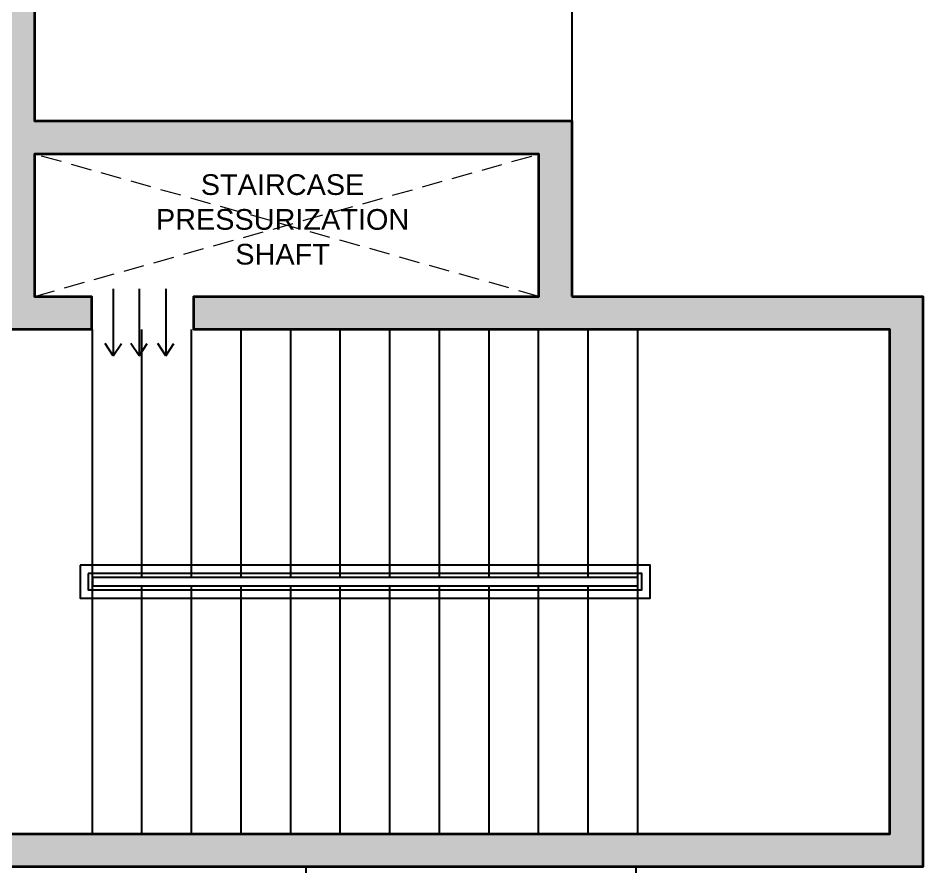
# Model space of a CAD drawing. Header units: millimetres. Extents: x 91566 to 131129, y 141753 to 207061.
# Drawn here: x 116833 to 122308, y 164297 to 169429 of the extents above; entities that cross this region are included whole.
import ezdxf

# ---------------------------------------------------------------- set-up
doc = ezdxf.new("R2010")
doc.units = ezdxf.units.MM
doc.linetypes.add('( Hidden )', pattern=[0.375, 0.25, -0.125])
for name, color, linetype in [('A-Elevation 10', 8, 'Continuous'), ('A-Hatch', 252, 'Continuous'), ('A-Railing', 6, 'Continuous'), ('A-Shaft', 8, 'Continuous'), ('A-Text Main', 44, 'Continuous')]:
    doc.layers.add(name, color=color, linetype=linetype)
doc.layers.add('A-Wall', color=240, linetype='Continuous', lineweight=35)
doc.styles.add('Core & corridor$0$Standard', font='arial.ttf')

# ---------------------------------------------------------------- blocks, each defined once
blk = doc.blocks.new('Core & corridor$0$A$C436b777d')
at = {"layer": 'A-Hatch'}
h = blk.add_hatch(color=256, dxfattribs=at)
h.dxf.hatch_style = 1
h.paths.add_polyline_path([(12050, -10062.7), (14174.6, -10062.7), (14174.6, -13512.7), (5950, -13512.7), (5950, -13312.7), (7350, -13312.7), (7350, -12132.7), (5950, -12132.7), (5950, -11732.7), (7550, -11732.7), (7550, -13312.7), (13974.6, -13312.7), (13974.6, -10262.7), (9764, -10262.7), (9764, -10062.7), (11850, -10062.7), (11850, -9202.4), (8800, -9202.4), (8800, -10062.7), (9144, -10062.7), (9144, -10262.7), (5950, -10262.7), (5950, -10062.7), (8600, -10062.7), (8600, -7832.6), (5500, -7832.6), (5500, -7632.6), (8800, -7632.6), (8800, -9002.4), (12050, -9002.4)])
for points in [[(9149.6, -13312.7), (9149.6, -11812.7), (9149.6, -11762.7), (9149.6, -10262.7)], [(9449.6, -11762.7), (9449.6, -10262.7)], [(9449.6, -11762.7), (9449.6, -10262.7)], [(9749.6, -11762.7), (9749.6, -10262.7)], [(10049.6, -11762.7), (10049.6, -10262.7)], [(10349.6, -11762.7), (10349.6, -10262.7)], [(10649.6, -11762.7), (10649.6, -10262.7)], [(10949.6, -11762.7), (10949.6, -10262.7)], [(11249.6, -11762.7), (11249.6, -10262.7)], [(11549.6, -11762.7), (11549.6, -10262.7)], [(11849.6, -11762.7), (11849.6, -10262.7)], [(12149.6, -11762.7), (12149.6, -10262.7)], [(12449.6, -13312.7), (12449.6, -11812.7), (12449.6, -11762.7), (12449.6, -10262.7)], [(9449.6, -13312.7), (9449.6, -11812.7)], [(9449.6, -13312.7), (9449.6, -11812.7)], [(9749.6, -13312.7), (9749.6, -11812.7)], [(10049.6, -13312.7), (10049.6, -11812.7)], [(10349.6, -13312.7), (10349.6, -11812.7)], [(10649.6, -13312.7), (10649.6, -11812.7)], [(10949.6, -13312.7), (10949.6, -11812.7)], [(11249.6, -13312.7), (11249.6, -11812.7)], [(11549.6, -13312.7), (11549.6, -11812.7)], [(11849.6, -13312.7), (11849.6, -11812.7)], [(12149.6, -13312.7), (12149.6, -11812.7)]]:
    blk.add_lwpolyline(points)
blk.add_lwpolyline([(9149.6, -11762.7), (9149.6, -11812.7), (12449.6, -11812.7), (12449.6, -11762.7)], close=True)
at = {"layer": 'A-Elevation 10'}
for points in [[(9275.8, -10017.5), (9275.8, -10422.1)], [(9431.6, -10017.5), (9431.6, -10422.1)], [(9594.1, -10017.5), (9594.1, -10422.1)], [(9275.8, -10422.1), (9226.6, -10347.8)], [(9275.8, -10422.1), (9324.9, -10347.8)], [(9431.6, -10422.1), (9382.5, -10347.8)], [(9431.6, -10422.1), (9480.8, -10347.8)], [(9594.1, -10422.1), (9545, -10347.8)], [(9594.1, -10422.1), (9643.2, -10347.8)]]:
    blk.add_lwpolyline(points, dxfattribs=at)
at = {"layer": 'A-Railing'}
for points in [[(9074.6, -11687.7), (9074.6, -11887.7), (12524.6, -11887.7), (12524.6, -11687.7)], [(9124.6, -11737.7), (9124.6, -11837.7), (12474.6, -11837.7), (12474.6, -11737.7)]]:
    blk.add_lwpolyline(points, close=True, dxfattribs=at)
at = {"layer": 'A-Shaft', "linetype": '( Hidden )', "lineweight": 0, "ltscale": 500}
for points in [[(11850, -10062.7), (8800, -9202.4)], [(8800, -10062.7), (11850, -9202.4)]]:
    blk.add_lwpolyline(points, dxfattribs=at)
at = {"layer": 'A-Wall'}
for points in [[(12050, -10062.7), (14174.6, -10062.7), (14174.6, -13512.7), (5950, -13512.7)], [(7550, -13312.7), (13974.6, -13312.7), (13974.6, -10262.7), (9764, -10262.7), (9764, -10062.7), (11850, -10062.7), (11850, -9202.4), (8800, -9202.4), (8800, -10062.7), (9144, -10062.7), (9144, -10262.7), (5950, -10262.7)], [(8800, -7632.6), (8800, -9002.4), (12050, -9002.4), (12050, -10062.7)]]:
    blk.add_lwpolyline(points, dxfattribs=at)
at = {"layer": 'A-Text Main', "insert": (10300.2, -9598.4), "char_height": 125, "width": 950.15, "attachment_point": 5, "line_spacing_factor": 1.010232, "style": 'Core & corridor$0$Standard'}
blk.add_mtext('STAIRCASE PRESSURIZATION SHAFT', dxfattribs=at)
blk = doc.blocks.new('Core & corridor')
at = {"layer": 'A-Elevation 10'}
blk.add_lwpolyline([(22644.6, 21614.5), (22644.6, 19624.8), (19394.6, 19624.8), (19394.6, 21614.5)], close=True, dxfattribs=at)
at = {"ltscale": 300}
blk.add_blockref('Core & corridor$0$A$C436b777d', (10594.6, 28627.2), dxfattribs=at)

msp = doc.modelspace()

# ---------------------------------------------------------------- linework, layer by layer
at = {"layer": 'A-Elevation 10'}
msp.add_lwpolyline([(118573.2, 162297.1), (120573.2, 162297.1), (120573.2, 164297), (118573.2, 164297)], close=True, dxfattribs=at)

# ---------------------------------------------------------------- block references
msp.add_blockref('Core & corridor', (97538.5, 149182.5))

doc.saveas('drawing.dxf')
